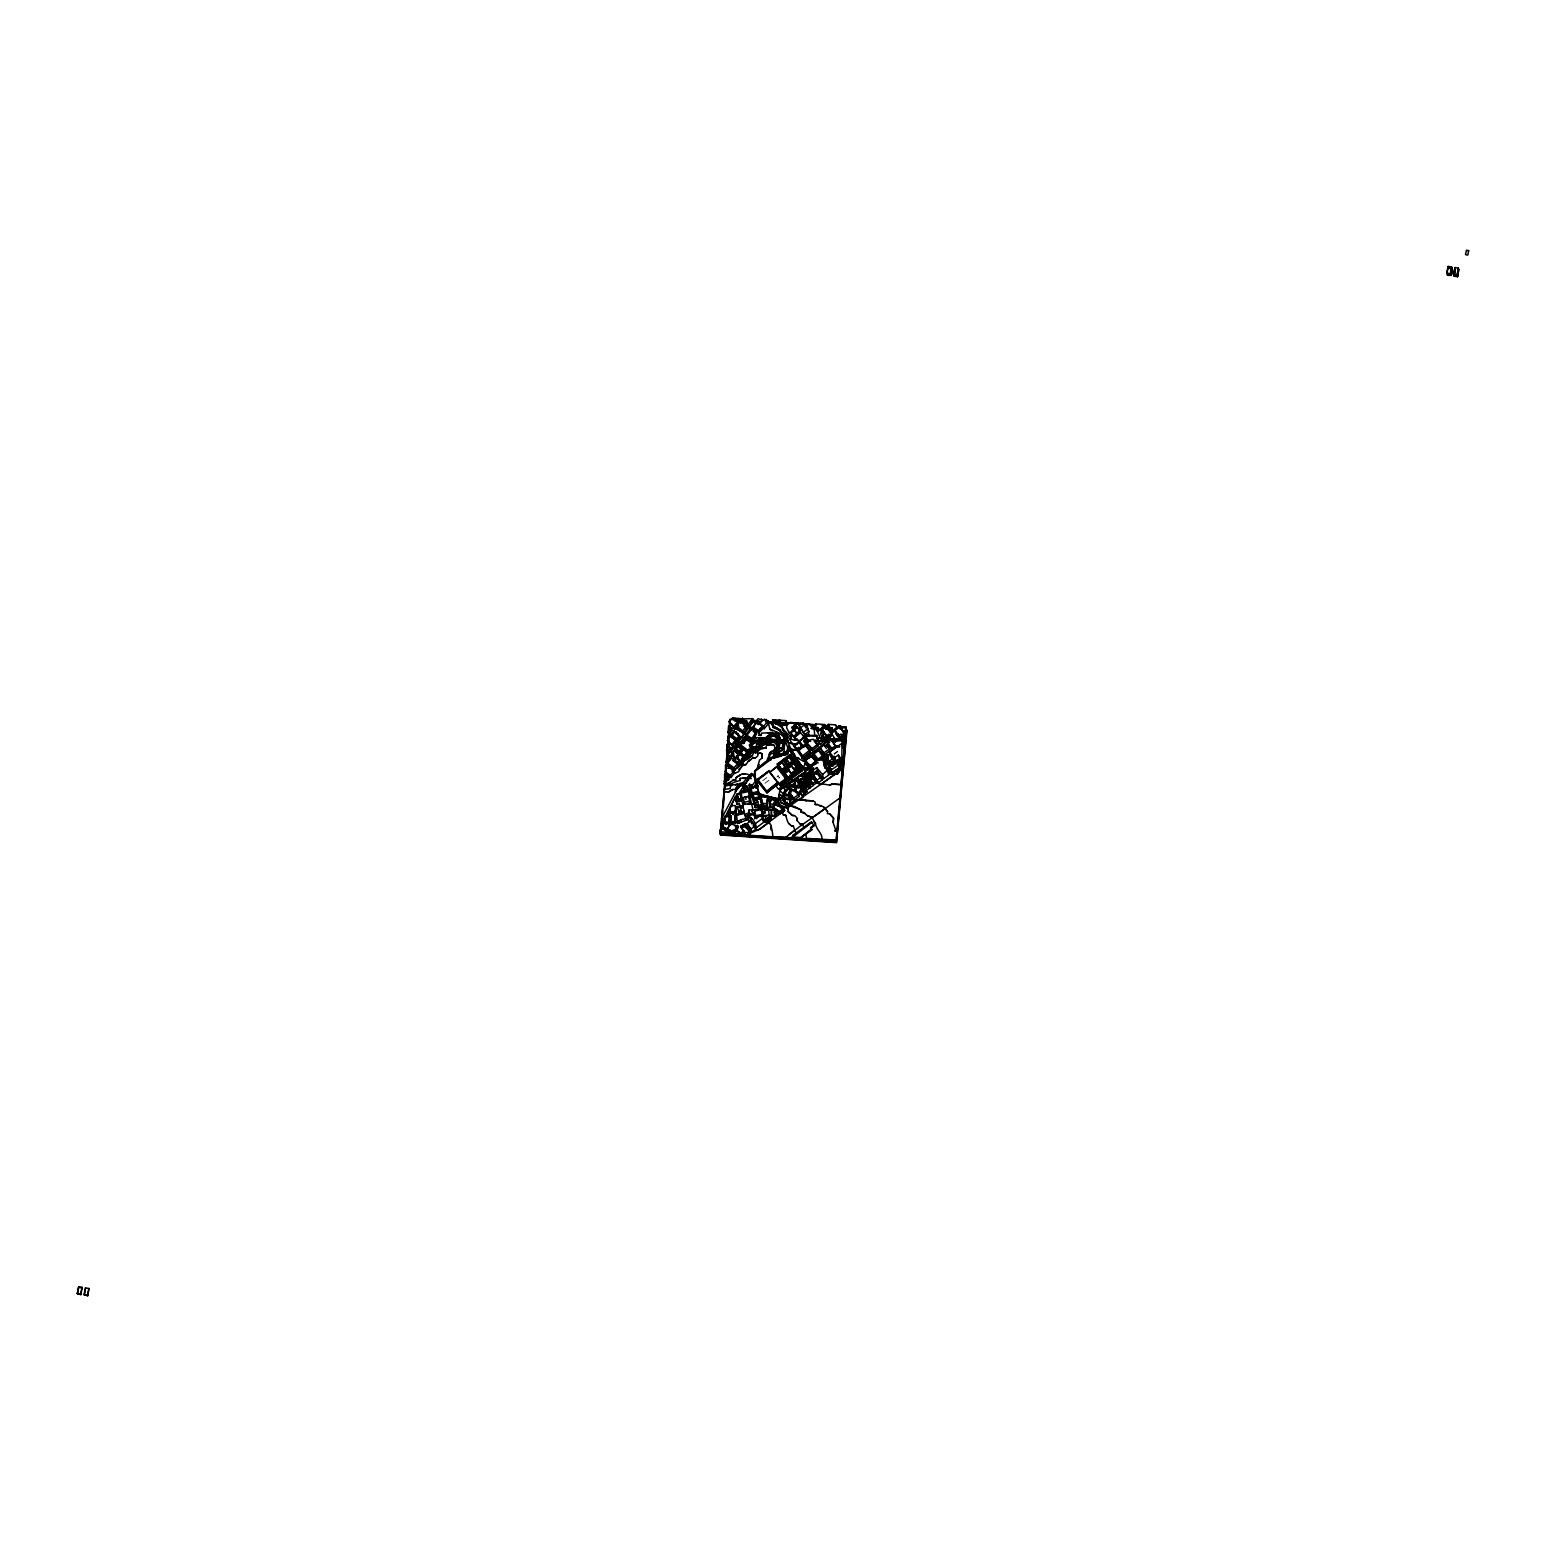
<?xml version="1.0" encoding="UTF-8"?>
<svg xmlns="http://www.w3.org/2000/svg" width="1546" height="1546" viewBox="0 0 1546 1546"><rect width="100%" height="100%" fill="white"/><g stroke="black" fill="none" stroke-linecap="round" stroke-linejoin="round"><path stroke-width="0.75" stroke-dasharray="5 3.75" d="M762.796 780.633L768.362 776.459M764.884 783.281L770.468 779.145M776.942 776.846L778.295 775.648M779.339 777.657L778.836 778.14M834.106 753.578L837.681 751.163L834.202 753.926M834.28 754.255L837.816 751.665M777.947 775.918L779.358 777.715"/><path stroke-width="1.5" d="M800.538 785.368L798.895 786.334L802.722 784.46M754.68 771.493L770.565 759.666L770.41 757.753L787.165 753.018M770.623 759.84L770.623 758.603L787.397 753.868L788.692 747.878M828.096 759.395L827.883 754.409L825.989 755.608L826.105 758.487L828.096 759.395L828.076 755.086L825.525 755.279C820.288 757.057 829.39 753.52 825.854 760.014M782.218 748.535L779.976 748.225L782.218 748.535L782.836 743.317M775.358 734.195L783.706 743.22L783.532 747.607L781.947 750.834L779.744 750.699L779.3 754.255M784.556 745.23L784.576 743.104L784.015 751.723L786.837 751.858L788.247 746.196L789.581 749.366M774.894 812.5L774.836 816.249L771.454 816.288L771.299 809.833L774.913 810.645L771.299 809.833M771.454 816.288L771.531 810.684M774.836 816.249L774.701 809.795M795.861 780.595L798.374 778.894L798.49 781.522L795.861 780.595L798.277 780.672L798.895 786.334M796.074 781.445L795.881 780.131M798.451 786.528L798.47 781.174L795.32 781.039L793.794 786.16L798.451 786.528L798.644 781.851C794.799 782.508 808.964 774.353 800.693 779.899M798.277 780.672L798.374 778.894M809.022 735.51L805.659 735.355L807.746 742.003L807.611 739.123L806.084 738.138M806.915 738.157L805.698 738.234M835.671 741.751L835.497 739.993L833.623 740.128L834.937 742.177L835.671 740.669M816.713 735.432L817.332 737.635L816.713 735.432L805.659 735.355M815.67 740.263L815.863 741.597L815.67 740.263L817.95 741.21L815.902 741.114M814.626 759.646L818.298 760.13L814.684 760.052L810.974 755.144L805.311 759.511L809.891 767.241L811.476 764.362L809.486 765.714M809.891 767.241L805.621 760.69M817.737 740.36L817.119 736.785M817.95 741.21L818.105 739.065M795.34 783.996L795.378 782.972L790.74 785.89L795.378 782.972M728.011 732.321L728.591 726.118L731.335 728.031L728.011 732.321L728.63 734.659L731.915 730.195M726.581 750.757L727.18 744.399L731.471 749.25L727.953 753.308L726.581 750.757L727.953 753.308M727.509 740.65L729.345 734.273L735.993 739.181L736.456 740.959L732.688 745.906L727.509 740.65L732.688 745.906M729.113 721.325L734.814 727.606L738.601 722.968L738.118 721.151L732.765 717.788L729.113 721.325L729.557 723.644L734.814 727.606M724.552 784.093L724.591 774.237L727.799 776.614L728.437 779.068C715.257 789.581 736.128 779.551 728.726 782.972M725.48 773.56L725.538 764.98L733.867 771.01L734.447 773.213M726.214 762.371L728.263 762.642L726.214 762.371L729.944 719.392L746.602 720.629M843.285 726.678L841.121 728.746L843.285 726.678L845.759 726.852L846.918 731.219L836.483 842.628L720.629 835.014L719.837 830.743L721.364 827.767L726.968 830.337L728.958 833.893L727.47 832.135L728.765 829.796L732.843 832.077L733.306 834.164L732.495 832.83M730.214 720.417L725.19 776.517L724.591 774.237M727.857 749.481L720.185 833.333L836.038 840.947L846.203 728.533M728.089 747.027L729.615 731.2M729.828 728.437L729.944 719.392M726.002 771.879L720.436 834.338L836.309 841.952M726.446 767.125L727.78 752.902M728.668 746.641L728.881 741.056M720.668 835.188L721.151 827.4M721.769 823.322L722.716 810.8M723.335 806.741L724.262 794.219M725.113 787.784L725.692 780.324M727.026 766.101L727.374 761.038M728.746 746.969L729.152 742.061M729.055 779.551L727.064 780.517L730.079 776.904M726.987 764.226L732.901 768.845L732.224 771.338M735.683 780.15L733.442 779.841L735.683 780.15L735.838 777.87L738.196 776.208L735.838 777.87M735.761 789.136L737.461 786.006L734.968 789.677L732.727 789.368L728.108 792.286L732.765 789.542M738.35 762.507L738.717 759.26M738.775 769.406L740.94 767.415L738.621 771.686L734.215 773.522M740.205 762.796L739.162 764.033L740.263 761.54M741.346 762.874L738.002 766.101L741.404 763.028M742.177 754.1L740.109 754.197L742.196 753.752M730.949 784.247C717.228 786.798 729.577 786.779 733.248 782.527L740.07 780.421L740.263 778.314C744.36 778.469 753.965 778.894 751.337 773.309L747.317 778.198M740.109 780.595L740.263 778.314M745.984 735.065L745.017 732.244L742.621 736.031L753.772 720.938M742.795 763.299L740.399 761.212L743.684 756.554L745.79 758.719L741.404 764.787L742.95 761.019L747.742 759.376L752.535 755.26L753.52 752.554L755.762 752.863L760.458 749.192L766.314 747.839C763.782 742.776 778.469 745.81 771.937 745.017M748.65 726.098L746.699 725.982L746.815 724.262L748.863 726.253L753.327 720.9L752.747 718.658L741.694 718.89L742.293 721.132L747.742 725.48L747.317 722.948L741.694 718.89M742.215 806.529L737.829 806.239L735.606 808.056L742.331 805.949M742.022 750.042L740.998 752.187L743.297 749.095L747.201 752.226L744.708 755.511L746.486 755.781L749.617 750.912L748.96 749.037L747.588 750.312L748.09 752.245L750.197 751.433L752.168 748.438M743.684 756.554L747.22 756.883L751.858 750.641L749.675 752.786M745.616 789.716L747.742 788.653L747.684 789.987L750.235 786.701L749.578 784.209L747.259 787.011L742.95 786.663L752.883 773.792L755.511 778.102L753.54 776.285M767.608 740.863L756.709 744.264L756.554 746.544L751.395 747.858L753.849 746.467M756.709 744.264L756.091 746.776M768.091 733.113L770.352 732.649L761.424 733.133L761.27 735.413L759.067 735.258L759.221 732.978L757.231 730.736L748.902 726.002L753.289 720.726C764.632 716.513 732.244 754.777 736.418 740.785L729.77 735.877M757.25 768.459L759.492 760.13L761.888 758.158L762.275 753.946L760.188 752.747L757.888 753.656L757.733 755.936L755.356 757.907L753.115 757.598L755.356 757.907M758.661 746.834L751.82 749.153L756.013 748.264C759.724 746.737 758.526 743.278 763.086 742.718L767.628 741.964L763.144 742.892M751.897 750.815L760.284 747.105L760.439 744.824L766.739 743.278L760.439 744.824M761.888 747.375L758.564 749.288L761.888 747.375L762.043 745.095L768.671 743.413L762.081 745.269M761.927 758.332L762.275 753.946M764.439 813.041L761.792 810.065C761.618 804.345 760.69 806.625 755.356 807.824L752.168 797.407M770.7 760.168L770.391 758.989L766.758 761.038L770.295 752.168L773.502 751.182L775.048 748.225L774.102 750.293M759.627 742.331L754.139 742.795L765.386 741.172C770.642 741.326 769.522 737.017 772.42 736.109C777.619 735.993 775.879 740.36 779.455 743.607L777.735 750.564M775.126 727.47L772.942 727.335L773.097 725.093M765.386 818.781L767.589 818.936L765.386 818.781L765.657 815.902M773.329 756.438C773.599 754.371 780.827 741.384 775.3 741.539M775.087 748.399L774.082 744.979M775.261 754.1L775.068 756.129L778.604 747.8L778.875 743.723L777.464 741.346L778.469 742.872M769.579 821.177L769.425 823.458L768.961 820.366L771.377 818.762M777.271 736.766L777.116 739.046L780.034 743.471L776.904 755.086M778.044 747.916C780.498 741.751 773.213 757.096 776.865 750.139M770.99 829.796C770.043 819.805 773.483 835.091 772.498 836.56L835.942 840.599M778.044 754.603L778.43 751.53L778.082 754.777L786.914 752.013M779.86 738.563L778.875 735.123L780.711 739.761L782.914 739.896L780.711 739.761M775.358 799.707L773.232 804.461L773.792 806.548L769.541 805.737L770.159 798.702L775.358 799.707L775.918 801.814L774.875 799.804L772.865 799.842L773.676 799.127M782.353 725.48L782.276 727.238M782.663 747.723L782.856 745.616M783.687 738.795L785.445 741.036L783.687 738.795C785.697 734.93 768.594 728.553 778.991 733.384M780.517 789.136C778.372 790.412 785.639 797.06 785.155 791.088L785.252 791.436M786.315 738.679L786.528 736.572L788.093 741.21M780.633 800.171L780.479 802.451L780.614 800.055L778.314 798.606L778.488 799.765L778.604 796.866L783.436 798.934M781.503 811.206L781.58 808.674L779.59 806.432L775.319 804.828L779.609 806.471M781.445 810.201L783.397 814.993L785.503 814.839C787.185 819.245 787.397 825.641 793.291 825.951L796.151 833.738M793.794 739.548C800.152 740.437 788.189 740.573 791.05 736.65L783.551 730.562M790.895 738.93L791.088 736.824L789.697 736.128M788.189 809.196L786.16 807.36L788.189 809.196L788.074 811.592L792.132 815.38L795.262 816.017L797.35 818.549L797.137 820.675L800.132 824.037L802.335 824.173L800.132 824.037M797.118 820.54L797.35 818.549M806.2 738.64L805.737 740.167M799.069 782.778L802.703 782.701M805.06 762.622L805.253 760.709L813.93 753.946M801.157 812.152C802.161 806.799 799.417 814.336 803.302 812.114L807.456 815.863L811.747 817.196L807.379 815.554M808.867 731.606L806.49 723.663L807.495 724.977M805.466 786.218L808.094 781.735L805.833 783.996M811.032 772.188L808.674 777.078L806.142 774.99L807.978 773.541L809.833 774.913L807.785 772.826L805.968 774.314L807.785 772.826M808.655 778.353C811.534 778.508 812.5 770.372 811.727 775.725L806.973 779.764L805.505 777.58C802.084 779.165 809.292 778.43 804.403 778.353M846.686 730.388L836.444 842.454L835.806 840.096L806.471 838.376L805.833 833.893M813.08 773.676L812.925 775.957L805.795 782.798L808.229 780.324M813.505 821.39L815.496 823.632L811.669 816.906M815.09 804.519L817.274 804.654L815.032 804.345L815.206 802.103L813.119 800.905L806.529 800.48A13.817 13.199 -14.8 0 0 799.997 800.229L793.485 799.823L797.775 800.268M822.124 732.785L823.013 734.968L822.279 730.504M822.897 736.302L822.974 734.794M813.505 754.409C819.419 770.739 833.449 744.901 810.819 766.565L814.549 774.14L811.824 770.372M827.902 767.763C825.12 768.401 829.873 767.995 828.115 765.657L836 763.879M830.956 733.229L831.091 731.258L828.366 730.176M827.96 767.937L829.274 765.657M831.516 750.37C832.289 747.588 829.39 756.342 826.202 756.458L825.989 755.608M835.864 740.36L832.308 734.717M817.196 804.364L823.574 806.896L827.554 811.341L827.4 813.621L829.603 813.776L833.584 818.259L833.197 822.491L833.545 818.105L829.603 813.776M825.699 764.342L833.912 761.946C836.502 764.207 840.599 756.844 835.942 761.212L830.357 755.318M839.71 759.569L838.357 755.066L834.937 757.385L836.154 762.255M834.55 830.898C837.352 833.41 833.912 825.467 833.159 822.317M842.725 764.304L841.816 765.405L841.952 743.375L829.429 751.839L830.704 756.67M844.696 738.949L841.778 740.959L840.328 737.21L844.213 735.432L844.116 743.723M845.063 732.379L845.237 730.504L843.15 731.471L840.985 728.243M843.942 748.766L845.759 726.852M832.328 784.073L840.985 784.788L845.991 727.683L836.483 726.91M846.474 729.538L836.212 841.604L720.359 833.99M782.701 787.494L805.176 772.15L805.234 770.198L796.519 758.893L781.619 769.927L777.271 763.975L782.856 759.84L787.726 765.985L784.073 760.922M782.605 796.035L788.924 795.784L791.108 799.359L790.47 796.731L791.939 795.668L792.46 797.659L790.992 798.741L788.866 796.267L788.866 797.465L788.75 795.108L784.209 794.412L783.049 798.335L784.189 800.731L785.31 798.992L791.069 799.205M735.761 806.799L735.374 816.906L735.471 805.698L731.529 805.369L730.002 807.824L729.867 812.81L730.33 809.118L729.828 812.636L733.306 813.138L733.133 814.607L732.978 811.843L729.538 811.534M734.852 811.012L735.51 813.718M735.432 819.225L735.026 815.612M732.785 822.82L735.374 823.052L735.026 821.776L732.456 821.544L732.727 823.245L730.446 823.032L731.219 816.945L728.862 815.476L729.171 813.003L732.785 813.331M729.21 816.771L730.64 812.887M732.727 823.245L732.456 821.544M735.026 821.776L735.084 817.95M735.374 823.052L735.51 817.989M730.446 823.032L730.871 815.67L728.862 815.476M766.893 792.789L778.179 783.725L766.893 792.789L757.83 781.368L757.888 779.126L769.077 770.855L757.888 779.126M778.121 782.276L778.063 784.518L778.295 782.952M790.238 805.543L788.228 807.341L782.624 800.21L782.469 795.881L784.614 790.721M780.363 797.91L782.315 798.799L782.469 795.881M797.137 786.431L793.755 785.986L793.929 783.107L795.127 783.165M789.929 801.698L792.286 797.794L794.47 801.234L791.011 803.534L789.929 801.698L791.011 803.534M769.29 798.007L762.777 795.881L759.762 797.504L762.661 795.997M779.377 811.321L773.271 807.901L776.536 800.712L769.386 798.335L769.444 796.615L762.951 795.166L778.121 798.78M839.961 737.461L836.966 735.567L834.647 730.021L838.879 726.581L844.425 733.017L844.986 735.142L842.551 737.056L841.121 734.041L839.401 735.355L839.961 737.461L841.681 736.167M784.595 801.736L787.455 802.992L784.808 802.567L785.213 798.567L790.199 799.359L789.523 804.732L787.146 804.191M785.407 799.243L784.808 802.567L787.416 802.838L787.185 804.364L787.243 802.161M805.273 772.498L780.17 789.214L777.889 801.717L780.479 805.505M779.571 794.026L777.773 801.292L779.377 804.133M795.475 792.402L796.093 787.358L802.393 787.88L798.625 793.291L802.393 787.88M77.3 1293.364L78.672 1286.755L82.093 1287.335L80.894 1294.62L77.3 1293.364L80.894 1294.62M77.474 1294.041L78.672 1286.755M80.721 1293.944L82.093 1287.335M84.141 1294.524L85.513 1287.915L88.934 1288.494L87.736 1295.761L84.141 1294.524L87.736 1295.761M84.315 1295.181L85.513 1287.915M87.562 1295.084L88.934 1288.494M1446.785 273.004L1448.158 266.414L1451.578 266.994L1450.399 274.26L1446.785 273.004L1450.399 274.26M1446.979 273.681L1448.158 266.414M1450.206 273.584L1451.578 266.994M1450.573 274.937C1440.447 273.468 1455.984 279.768 1451.926 268.328L1448.679 268.424M1450.747 275.613L1451.926 268.328M1453.627 274.164L1454.999 267.555L1458.419 268.134L1457.24 275.42L1453.627 274.164L1457.24 275.42M1453.82 274.84L1454.999 267.555M1454.168 276.193L1455.346 268.907L1454.168 276.193L1457.588 276.753L1458.767 269.487L1457.588 276.753M1457.047 274.744L1458.419 268.134M1468.7 250.626L1467.792 255.051L1465.492 254.626L1466.42 250.239L1468.7 250.645M757.463 787.842L757.888 785.812L757.521 788.016M761.019 797.465L763.26 805.427L766.758 805.621L767.705 797.176L763.879 796.306L761.019 797.465L761.54 799.437M767.628 801.369C774.275 801.524 764.864 803.108 768.13 798.799M766.758 805.621L767.705 797.176M769.541 805.737L770.662 800.615M783.629 807.07L786.238 807.669L775.609 802.78L776.343 799.958L769.386 798.335M775.164 804.983L775.821 801.466L774.778 801.427M794.741 790.373L795.649 786.624L789.62 784.962L788.016 786.412L795.861 787.455L794.953 791.223L788.016 786.412M795.32 789.677L795.823 787.3L789.774 785.503L788.209 787.127L791.745 789.948M788.325 746.525L787.049 752.515L776.015 755.685L777.696 750.39M787.223 753.192L788.518 747.201M783.745 755.395L787.532 754.371L788.866 748.554M757.289 768.633L759.144 764.516M788.441 795.185L790.277 789.272L788.441 795.185L784.614 794.006L785.155 791.088M783.32 799.359L784.421 795.262M752.477 740.515L746.428 736.534L745.906 734.563L750.757 728.379L756.129 731.799L751.955 738.524L752.477 740.515L756.574 733.442M760.4 739.916C769.058 737.481 746.641 743.877 755.376 735.683M770.179 735.857L767.705 739.201L770.179 735.857L776.788 736.418M837.082 771.319L837.855 768.787L837.082 771.319L833.391 771.821L837.855 768.787M729.693 817.312L728.282 823.4L729.693 817.312L725.75 816.211L724.34 822.298L725.75 816.211L729.499 814.356L728.301 814.278C721.325 815.979 725.538 821.796 720.745 824.405M785.948 791.281L787.281 790.141M786.083 791.784L786.585 790.315M790.315 789.446L787.822 788.441L786.528 790.161M787.358 790.47L787.861 788.615L790.412 789.774M755.569 788.112L756.207 782.856M805.427 735.297C807.186 730.408 805.64 737.577 803.282 736.031M811.418 771.125L812.23 770.565L810.51 773.522C809.331 778.082 813.834 765.27 806.78 770.352L805.157 770.082M779.377 751.588L782.682 749.675M781.58 810.742L779.899 811.921L783.803 808.558L778.894 804.345L777.599 801.833L778.45 799.611M779.976 748.225L778.469 751.704M722.581 822.685L720.803 827.265L723.18 821.39M735.432 797.079C737.191 790.837 747.53 793.485 750.293 786.875L752.941 787.996L756.342 783.358M727.122 813.235L735.394 796.905L723.605 820.907M732.707 833.661L732.514 831.304L727.47 828.869L730.234 823.747L737.925 826.066L737.461 829.197L735.915 827.149L737.461 829.197M773.271 807.901L776.44 800.384L769.212 797.659M790.393 794.219L791.185 789.407L796.596 791.668L798.741 794.431L799.263 796.441L794.335 800.055L792.46 797.659M743.587 740.244L744.167 742.969L743.587 740.244L746.216 737.809L751.878 741.867L749.424 744.979L751.704 746.679L749.694 749.52L750.197 751.433M768.729 759.84L770.237 754.119L773.309 753.327C779.126 748.515 777.271 738.988 768.71 743.568M735.123 791.919L737.307 788.789L721.48 818.665M727.393 831.922L726.465 833.719L726.968 830.337M732.514 831.304C733.944 827.98 734.331 834.569 733.152 830.125M777.329 748.206L776.189 750.081M733.558 831.651L732.92 832.811L727.876 830.395L727.47 828.869M734.563 829.68L734.968 831.188L735.915 827.149M734.968 831.188L736.321 828.656M737.056 827.69L737.925 826.066M775.454 751.994L774.121 756.554L787.088 752.689M778.662 747.955L777.87 749.153M727.702 832.985L728.765 829.796M727.567 823.825L727.296 822.82L729.963 825.042L727.296 822.82M723.741 822.627L723.103 825.235L723.741 822.627L725.828 824.559M726.833 831.477L727.316 829.39L722.253 826.801L721.538 828.038L726.833 831.477L729.712 824.037M811.921 773.599L812.964 771.763M727.296 829.796L721.615 826.917L722.832 824.231M721.615 826.917L722.407 823.999M721.769 828.888L722.253 826.801M725.557 823.554L726.949 823.458M756.129 731.799L755.279 735.625M737.403 757.849L738.814 759.588L736.379 756.4L737.944 754.448L738.582 755.723M737.616 758.7L736.553 757.076M737.674 758.873L737.713 757.327M813.215 773.444L815.418 773.599M777.561 751.8L778.817 749.752M747.317 722.948L748.863 726.253M800.635 723.122L801.833 723.818L790.74 722.484L788.537 723.605C782.547 726.949 792.943 735.761 788.673 732.263M768.439 722.968L769.038 721.769M734.949 749.675L734.408 750.525L744.013 737.674M756.632 737.809L754.487 737.674L765.521 737.751L770.217 734.002L774.681 734.099M770.275 734.176L767.763 736.766M782.72 743.182L780.537 743.046L777.889 738.93L778.044 736.65L774.623 734.756L770.198 734.93L767.686 738.099L763.222 738.717M770.198 734.93L765.463 739.027M743.665 741.056L740.07 744.225L747.588 750.312M748.09 752.245L741.075 746.428M762.68 726.291L763.222 728.321L760.98 730.794L760.439 728.765L762.68 726.291L757.154 722.156L753.231 727.064L753.772 729.074L758.989 732.688L760.593 730.427L760.052 728.398L758.468 730.678L758.989 732.688M742.466 762.275L745.578 757.869M838.319 763.222L840.522 760.69L837.661 763.879M742.061 750.197L741.539 752.593M742.737 754.97L740.94 752.651L744.399 756.149L747.105 751.878L744.399 756.149M841.584 762.352C835.458 768.613 844.715 761.734 839.42 759.067L836.038 761.56M838.55 764.478L840.734 761.734M838.608 764.652L840.038 762.68M738.601 760.342L738.544 758.584M784.189 800.731L785.078 798.142L790.837 798.354L788.595 796.461M736.186 829.816L733.964 834.202L736.186 829.816L741.056 833.062L740.901 834.666L741.056 833.062M744.128 742.795L746.602 739.22M742.892 765.425L745.848 764.555L743.703 764.574L740.978 767.589M744.457 737.365L746.196 735.065L744.901 734.679M742.834 757.308L740.631 762.043L743.317 756.207L739.529 753.346L738.331 754.719M743.858 757.231L740.457 761.83L737.577 758.526M732.224 744.128L735.993 739.181M748.187 728.417L749.327 726.485M750.081 729.712L750.931 728.417L757.231 730.736M840.58 764.613L842.106 763.202L839.401 766.487M841.778 765.251L837.7 773.812L835.149 774.237L788.189 807.167M750.216 798.045L748.438 789.871L743.665 789.31L746.486 785.639M752.941 787.996L752.226 785.329L755.395 781.232L755.839 784.015M736.321 734.118L736.07 732.031L738.292 735.084L736.514 733.654M728.011 759.105L734.369 750.351L731.934 753.443M732.321 752.651L733.596 753.559L732.823 755.685L733.828 754.409L732.321 752.651L734.137 750.312L739.162 754.564M732.533 753.482L734.137 750.312M738.002 756.052L735.664 759.028L738.949 753.733M738.988 754.796L734.311 750.989L732.495 753.327L733.384 756.091M735.664 759.028L732.611 754.854M733.732 757.656L734.176 755.955M750.312 745.945L752.245 743.297M746.158 739.49L752.284 743.452L749.849 746.563L751.549 747.588M726.079 767.009L725.538 764.98M738.118 755.105L736.592 757.25L737.983 758.352M737.809 733.287L740.012 737.287L737.442 740.515L731.432 736.147L730.949 734.331L733.77 730.794L735.857 732.321M731.432 736.147L734.253 732.611L733.77 730.794M750.274 745.79L754.139 742.795M734.408 773.058L730.987 777.561L730.408 775.358L733.867 771.01M737.442 740.515L736.959 738.698L739.529 735.49M738.853 752.419L734.93 748.341L737.5 745.133L741.636 748.129L740.109 752.052L739.104 750.1L738.466 750.892L738.853 752.419L739.51 751.607M735.336 749.849L737.867 746.467L742.041 749.636M740.109 752.052L741.636 748.129M751.027 775.609L745.307 783.378L742.66 783.204L737.365 788.962L739.085 786.914M747.897 779.764L740.148 791.494M738.911 722.195L740.205 718.561L735.007 718.233L738.911 722.195L740.205 718.561M734.756 770.333L727.122 764.729L726.465 762.275L730.601 757.134L738.254 762.738L734.099 767.879L734.756 770.333L738.891 765.212L738.312 762.333L736.978 763.067M728.205 762.487L731.084 758.931M738.814 764.864L736.263 768.478L741.365 764.632M723.972 781.31L727.799 776.614M734.331 725.77L738.118 721.151M740.805 743.259L737.113 743.104L741.616 737.017L726.833 756.458M758.835 724.63L756.303 720.803L758.042 718.697L763.473 720.397L764.613 719.103L766.294 722.272M756.941 723.199L758.68 721.074M765.657 719.895L768.072 720.938L768.536 723.528M779.764 729.635L772.285 725.345L770.024 721.827L764.284 728.688L763.647 726.291L768.072 720.938M768.478 723.354L770.024 721.827M742.293 721.132L742.447 718.001M748.283 724.011L752.747 718.658M819.902 744.148L817.274 744.515L819.94 744.09M739.703 729.036C741.075 734.872 737.771 725.016 742.428 731.103L742.988 733.248L746.931 728.379M774.662 752.284L775.667 751.085M742.563 735.877L741.655 737.171L737.751 735.529M742.157 750.544L743.375 749.424M737.886 726.06L737.326 723.934L739.645 721.19L746.409 726.407L746.969 728.553L743.587 725.944M741.017 752.979L740.863 751.665M816.481 774.063L818.665 772.671L817.216 771.57M816.52 774.237L817.776 772.517M739.162 727.045L737.481 729.016L736.92 726.871L738.582 724.9L737.326 723.934M742.428 731.103L746.409 726.407M740.09 731.393L736.92 726.871M738.911 730.485L738.544 728.127M814.259 777.406L810.548 779.686M839.381 771.628L837.7 773.812L835.362 773.966M727.47 751.472L730.987 747.414M837.874 762.217L839.594 760.033M742.795 757.849C750.119 762.081 749.327 750.254 755.82 750.95L758.506 749.114M808.365 736.147L808.829 731.432M829.603 738.292L828.927 734.331L825.197 737.442L826.511 739.51C830.067 742.099 830.144 736.63 829.777 739.722M829.719 735.22L830.105 739.49M805.891 781.059L804.287 780.807L807.128 779.667L805.369 777.078L804.287 778.836L805.369 777.078M738.988 754.622L743.916 755.82M836.096 762.081L838.261 759.956M728.263 759.241L726.291 761.637M773.56 751.356L771.357 751.221L769.058 754.197M775.126 810.22L778.392 813.37L775.725 814.916L774.275 812.655L774.894 809.582L779.397 814.278L784.634 810.394L759.588 829.197L752.11 832.463L745.288 823.632L740.592 826.53L745.327 823.786M728.958 833.236L728.688 832.231L729.77 833.951L728.688 832.231M743.549 757.057L743.104 758.332M837.082 728.9L832.27 732.823L831.864 731.316L837.236 727.026L835.458 724.861L828.289 724.398L827.381 726.91L828.637 725.75M837.584 728.379L836.734 727.548M807.379 784.421L810.413 781.174M808.017 783.764L810.452 781.329M778.836 723.257L773.425 722.059L772.498 723.219L774.681 722.253L774.082 719.837L779.165 720.165L779.86 723.702L778.276 721.151L775.725 721.46L774.082 719.837M797.06 734.002L800.036 730.775L797.234 727.084L793.89 729.847L797.852 734.543L793.716 729.519L790.161 732.649L791.533 735.065M793.716 729.519L790.431 733.654M793.987 730.543L792.769 731.799L792.364 730.64M803.07 791.707L804.133 790.644L802.722 789.136L804.152 788.074L806.935 791.784L804.422 793.581L803.07 791.707L804.133 790.644M746.389 757.424L749.481 754.912M808.133 781.909L810.51 779.513L811.032 781.677M794.412 786.895L797.079 786.257M831.477 772.111C826.704 773.522 826.801 765.405 823.535 762.642L825.062 761.56L822.414 758.178M828.733 772.014L828.675 775.068L823.612 778.72L817.274 771.744M724.301 784.189L728.359 778.72L725.151 776.343M808.674 777.078L809.833 774.913M818.163 727.895L813.177 726.388L815.824 723.915L824.752 724.552L819.747 730.543L819.032 729.596L817.447 731.297L820.443 738.582M815.766 724.803L813.37 727.084L817.544 731.413L818.839 728.9L817.544 731.413M819.747 730.543L824.752 724.552L819.689 730.369M784.653 790.895L785.677 789.581M746.969 816.114L747.549 816.79C752.631 817.042 755.434 822.936 756.516 827.651L764.033 822.008L762.951 817.95L760.052 815.708L756.361 818.549L753.404 814.8L753.598 812.964L746.969 816.114L748.032 820.153L751.027 821.583L750.37 817.138M827.187 763.144C820.037 762.777 833.565 763.608 833.758 760.245M798.335 787.513L801.446 785.658L796.19 787.687L795.63 791.185L794.045 791.088M813.563 754.564L813.157 753.057L818.356 749.172L823.303 755.24L818.143 759.047L818.53 760.574M823.071 757.308L818.723 750.525M815.457 779.126L814.394 779.474M755.124 780.034L754.564 771.067L764.71 762.275L770.488 759.318M742.061 832.25L747.82 832.618L749.829 830.898L744.67 825.178L741.52 827.767L744.843 833.255L742.737 834.782L742.061 832.25L744.167 830.724M822.24 729.557L826.008 726.349L832.405 734.949L827.98 738.002L822.24 729.557L823.96 732.843L823.574 731.393M797.06 738.872L799.321 741.732L804.384 737.075L799.185 741.21M814.703 778.624L814.665 780.73L813.544 777.464L810.587 779.957L813.621 784.827L816.539 783.049L830.067 785.155L832.289 783.938L829.989 784.846M813.486 779.416L814.993 779.339M801.852 745.539L799.495 748.766L801.852 745.539L798.876 741.674L793.871 745.481L796.209 749.385L796.828 747.82L796.209 749.385M825.409 738.292L828.927 734.331M799.417 731.297L799.9 730.272M808.365 785.252L807.785 783.03L810.548 780.73L813.138 785.503L810.181 787.687L808.326 785.097L811.109 782.798L810.548 780.73M794.026 730.35L797.234 727.084M752.573 755.434L750.95 756.574M750.776 759.724L748.399 761.386L753.115 757.598M722.678 823.032L720.996 824.037M805.737 782.624L800.77 785.793M796.654 739.819L794.528 737.461L800.384 732.475L794.431 737.113L800.326 732.302L804.519 737.577M807.727 740.148L808.172 741.867L806.394 743.317L805.93 741.597L807.727 740.148L813.64 739.355L818.259 745.732L812.5 750.332L806.297 742.988L808.133 741.694M840.657 725.924L839.961 728.05L840.657 725.924L838.705 725.789L839.922 727.876L845.894 727.354M839.826 727.548L842.705 726.813M802.645 824.289L785.639 837.372M804.558 788.363L803.959 786.141L807.263 783.455L809.756 787.938L806.239 790.566L804.5 788.209L807.804 785.523L809.756 787.938M804.944 787.842L803.186 787.571L807.186 785.812M838.724 798.838L839.691 798.142L812.326 817.834M824.965 808.577L801.485 825.313M827.98 738.002L827.593 736.534L830.105 734.524L830.82 736.186M798.702 750.583L805.737 744.959L809.949 750.081L810.413 751.82L803.224 757.327L798.702 750.583L803.205 757.347M812.5 750.332L812.056 748.612L817.815 744.013M792.016 727.354L795.146 724.861L796.403 726.485L793.446 729.712L792.016 727.354L793.446 729.712M792.248 728.205L795.146 724.861M782.121 812.21L784.634 810.394M796.924 733.5L799.282 730.794M842.551 737.056L841.99 734.93L844.425 733.017M809.949 750.081L802.78 755.608M797.002 734.041L793.6 736.92L796.789 733.21M830.434 734.717L832.019 733.48M754.467 818.858L755.511 818.027L754.448 813.988M798.915 747.336L797.62 749.539L799.224 747.762M809.833 757.463L803.07 760.883L811.244 756.168L812.094 757.076M811.824 765.695L813.892 764.884L813.312 763.125L816.056 761.019L814.278 758.294M813.718 764.632L816.462 762.526L816.056 761.019M824.636 740.882L817.718 741.5L817.776 737.771L823.825 737.829L824.636 740.882L820.076 744.36L817.66 741.346M828.675 775.068L827.323 768.575M799.591 742.466L799.205 740.94L804.017 737.287L806.026 740.747L804.326 742.022L803.92 740.495L805.621 739.22M820.076 744.36L819.264 741.288L823.825 737.829M812.771 773.87L816.52 771.029L821.235 777.02L822.028 780.054L818.317 782.798L812.771 773.87L818.317 782.798M815.109 780.189L816.539 783.049L814.22 779.01M794.122 746.505L799.108 742.524L802.123 746.563M825.835 746.525L827.207 745.674L830.047 750.622L824.462 754.815L820.153 747.935L824.347 744.747L826.337 748.438M793.214 728.881L796.403 726.485M812.52 752.206L803.591 758.7M805.311 760.883L806.548 759.956M755.453 823.612L762.951 817.95M824.462 754.815L823.96 752.902L829.545 748.728M806.239 790.566L805.659 788.344L809.157 785.716M812.578 752.38L826.975 741.481L821.39 745.79M813.95 753.984L820.984 748.689M799.842 792.344L802.432 790.393L804.732 793.272L802.355 796.055L799.842 792.344L802.355 796.055M800.055 793.175L802.432 790.393M802.142 795.204L804.732 793.272M844.928 732.05L845.333 733.403L844.406 730.91L845.585 730.698M845.063 732.553L843.362 730.949L845.121 732.147M845.179 733.055L844.503 730.987M811.225 769.251L807.341 774.217L807.418 773.019C814.336 772.266 802.838 760.555 806.799 765.502M783.783 759.144L788.151 765.096L783.783 759.144L790.315 754.332L794.837 760.941L790.663 755.685M767.087 773.019L757.772 779.899L768.768 770.952L778.875 783.706L786.798 777.889M789.89 755.221L783.551 760.709L789.89 755.221L794.258 761.173M777.445 764.652L789.484 756.11L793.137 761.173L789.484 756.11M781.271 787.165L769.831 772.304L782.218 762.294L786.933 769.637M782.276 761.869L789.658 756.786M777.387 766.893L780.324 763.917M769.811 772.285L782.218 762.294M786.45 759.743C788.943 752.032 801.756 767.995 794.122 769.406L786.276 759.067L794.122 769.406M787.378 764.632L794.489 759.588M785.368 767.202L796.538 758.931M785.542 767.879L796.712 759.569L805.427 771.01L805.369 772.826L801.543 775.532M797.929 760.69L796.074 762.062L802.316 769.927L793.021 776.826L792.132 775.28L793.195 777.503L802.509 770.604L802.142 769.251L795.881 761.347L782.836 771.01L787.397 766.507M788.344 765.811L796.712 759.569M782.102 772.401L795.475 762.255L800.519 769.077L787.668 779.397L792.325 775.937M783.822 771.898L790.992 766.372L789.426 763.937L790.818 765.695M792.383 762.545L793.774 764.304L795.475 762.255M796.248 762.738L798.103 761.366M784.924 773.638L788.421 778.025L784.924 773.638C799.707 761.618 771.937 782.005 788.131 770.681M793.929 768.729L796.731 766.661M775.918 784.112C777.464 786.431 774.488 782.508 777.773 782.74M766.835 791.32L777.831 782.373L766.835 791.32L757.598 779.223M797.601 768.227L791.262 773.715L797.601 768.227L789.252 757.675M778.488 783.667L775.686 785.735L778.488 789.233L784.75 784.093L783.339 782.276M788.228 777.348L800.345 768.401M783.358 782.334L780.459 784.866L782.373 787.629L780.266 785.039M792.827 776.15L802.142 769.251M785.175 778.566C787.513 787.358 800.48 768.536 784.556 784.209M817.525 779.764L821.235 777.02M804.229 788.421L802.799 789.465L804.268 791.146M804.152 788.074L802.722 789.136M824.578 746.235L829.854 742.157M810.181 787.687L809.602 785.465L812.558 783.281M782.005 783.532L783.397 785.291M812.075 766.198L813.312 763.125M822.086 760.149L821.428 758.236L823.902 758.178L823.574 756.612L825.564 755.337M812.037 766.043L816.365 762.197L814.317 759.473M813.447 769.985L816.713 767.608L822.511 774.565L823.612 778.72M814.452 773.792L817.66 771.241M814.491 773.966L817.757 771.589M789.31 796.267L791.069 794.973M794.335 800.055L793.794 798.045L798.741 794.431M811.573 822.491L791.977 837.777L793.697 836.502L793.098 835.169L811.379 821.834L814.22 825.777L810.78 828.463M811.515 822.337L804.133 827.941L802.258 823.883M829.873 738.64L825.197 737.442M784.537 810.123L782.199 812.52M822.511 774.565L827.207 770.488M810.587 827.806L814.085 825.274L810.587 827.806L811.727 829.816L800.036 838.299L811.515 828.965M799.997 838.125L811.65 829.468M827.767 744.264L827.303 742.524L831.226 739.703L836.231 747.278L832.308 750.1L827.728 744.09M832.308 750.1L831.864 748.361L835.768 745.539M806.258 743.452L806.664 744.979L803.456 747.278L803.05 745.752L806.258 743.452L803.92 740.495M806.761 778.933L808.481 777.677L805.737 774.488L803.07 777.194M820.945 784.266L842.357 768.884L839.401 770.797M799.147 725.557L803.147 722.697L807.901 728.939L808.655 731.76L804.654 734.601L799.147 725.557L804.654 734.601M799.842 728.205L803.843 725.345L803.147 722.697M806.819 791.281L804.422 793.581M803.901 731.78L807.901 728.939M824.366 765.772L825.893 764.69L824.462 766.12M824.54 766.449L826.028 765.193M790.547 800.036L792.48 798.47M755.917 830.279L759.627 829.332L769.444 821.97M730.717 781.947L733.442 779.841M796.229 787.861L805.505 786.392M800.345 788.054L803.263 786.083M839.401 765.966L839.439 767.898L832.019 772.981L831.207 769.947L838.647 764.864L837.43 761.25L829.274 766.777L830.26 769.927L827.574 770.198M779.86 811.805L783.841 808.771M751.839 831.999L751.027 828.946L755.047 826.182L751.008 820.868L747.008 823.593L751.839 831.999L755.839 829.236L755.047 826.182M845.527 730.543L843.092 731.297M839.401 735.355L835.961 732.379M760.284 747.105L755.936 749.694M834.009 756.11L835.284 760.961L834.299 761.618L833.023 756.786L834.937 757.385M834.125 760.941L835.053 760.11L836.115 761.888L839.517 759.395M834.164 761.115L835.149 760.439M798.026 800.132L802.876 797.581M841.063 728.572L843.382 727.026M825.989 756.574L823.786 757.463L823.303 755.24M845.411 731.181L845.391 732.804M844.773 732.012L845.237 730.504M790.779 802.703L794.238 800.384M775.725 814.916L778.025 812.384M738.775 775.937L740.534 774.778L738.234 776.363M764.555 819.94L769.985 816.365L771.203 818.085L766.004 822.511L764.555 819.94L766.004 822.511M764.787 820.791L770.159 817.042L771.415 818.936M765.772 821.66L771.203 818.085M798.741 776.189L805.234 772.324M787.61 783.88L805.099 771.821M780.247 789.504L797.717 777.851M780.286 789.677L797.697 778.256M793.929 781.136L797.794 778.585M803.031 777.039L804.964 775.435L798.664 775.899M806.722 770.179L813.583 767.744M809.099 768.671L805.118 769.947L805.698 772.014M795.127 756.67L792.654 753.173M803.186 787.571L801.872 788.421M813.177 783.107L816.075 781.329M829.429 762.758L832.347 761.521M743.819 826.627L744.863 826.028M798.548 779.725L801.756 779.416M803.031 789.909L799.649 792.402L798.528 795.494L797.079 793.523L799.263 796.441M746.544 783.3L733.094 784.808L730.369 786.334L730.214 788.615L724.166 789.388M835.613 741.578L835.439 740.901M737.655 783.88L735.336 785.117M811.264 769.406L813.177 768.787L811.882 768.864M823.148 760.961L829.506 761.173L832.579 758.487M831.497 764.826L836.038 764.053M745.887 764.71L748.361 761.231M820.095 759.241L822.086 758.545M820.134 759.415L822.124 758.719M837.024 771.145L833.391 771.821M807.244 776.536L807.476 775.454L808.461 776.227M801.814 779.01L804.094 778.334M804.133 778.508L802.818 778.836M739.104 763.859L732.862 760.226M796.093 780.962L798.567 779.609M767.628 741.964L772.169 739.954L776.517 741.307M767.666 741.036L772.208 738.969L777.503 741.52M769.27 741.152L772.169 739.954M842.164 740.244L842.705 742.331L840.328 737.21M765.386 741.172L770.7 738.795M766.739 743.278L774.372 741.249M840.889 739.297L844.754 737.519L844.213 735.432M831.922 766.082L833.719 765.251L831.98 766.236M756.748 744.438L765.347 742.099M756.419 741.365L754.216 741.23L767.666 739.027M809.505 766.681C802.587 768.98 816.191 767.26 805.543 761.946M728.147 768.227L730.987 767.299L728.185 768.401M749.288 787.842L752.206 797.581M804.442 763.859L806.935 763.705L805.022 763.569M762.333 754.1L760.226 752.902L757.888 753.656M842.667 742.157L844.039 743.955M744.496 803.591L742.776 804.268M740.399 791.417L745.559 789.542M758.68 741.423L762.796 740.244M737.5 786.18L739.742 785.213L745.829 786.276M804.654 767.57L803.669 768.207L806.877 767.84L804.732 767.879M812.21 749.887L809.312 750.351L806.142 746.525M827.11 764.594L830.975 763.724M840.753 738.118L842.415 737.558M840.019 738.234L837.12 738.659L842.454 737.713M740.573 774.933C742.969 771.106 755.008 777.561 749.424 774.662M792.267 780.633L801.485 779.571M792.228 780.459L798.219 779.918M802.451 766.565L804.287 766.082L804.983 763.453M753.308 796.19L752.863 794.489L758.023 793.059L762.99 795.32M758.429 794.605L756.748 794.393L758.371 794.431M759.453 798.335L754.351 799.939L755.298 803.282L757.675 801.717L755.298 803.282M759.956 805.563L761.965 805.002L760.091 798.142L754.332 799.707L752.863 794.489M760.226 798.644L756.033 799.978L760.265 798.818M756.477 800.036L760.091 798.142M758.854 806.046L761.792 804.326L758.854 806.046L757.675 801.717M770.488 758.1L787.262 753.366M770.526 758.255L787.339 753.617M772.884 758.352L781.58 755.994M740.205 806.413L743.027 805.253L740.167 806.239L739.22 803.302L737.056 804.287L736.321 801.292L741.636 800.074L736.456 801.814L735.954 799.726L741.172 798.335L741.539 799.669L736.302 801.06L735.471 797.388L737.829 796.808L738.176 798.142L735.819 798.722M772.111 742.64L769.792 743.027M747.105 813.486L749.424 812.925L749.945 814.935L747.646 815.496L747.105 813.486L748.283 817.892L747.762 815.882L752.999 814.587L751.955 809.737L748.882 810.162L749.655 813.467M736.012 814.066L739.471 814.143L736.225 814.916L735.548 812.713M736.418 801.64L741.732 800.403M740.263 807.109L742.969 806.49L743.24 807.495L740.534 808.114L740.263 807.109L741.21 811.186L739.143 810.568L741.21 811.186M800.731 785.619L802.045 785.329M744.554 813.428L736.611 815.206L737.461 823.535L746.119 820.192L744.554 813.428L744.959 814.955M737.461 823.535L737.056 822.008L740.669 819.805L745.713 818.665L746.119 820.192M757.154 787.726L759.028 792.982L752.458 794.451L750.97 787.958L756.883 786.643L757.289 788.228M758.294 791.455L752.032 792.866L752.458 794.451M758.468 794.779L757.927 792.866L759.028 792.982M748.67 796.132L750.197 803.224L744.708 804.422L743.085 797.736L748.67 796.132L749.23 798.277M747.878 803.727L750.158 803.05M828.25 771.415L830.859 771.01L828.927 771.261M748.708 791.513L750.1 797.813L749.694 796.287L742.022 797.949L742.428 799.456L741.017 793.175L748.708 791.513L749.095 793.04M756.187 809.756L761.076 808.713M802.857 784.943L804.558 784.595L803.959 781.851L798.838 782.508L798.857 786.16L800.731 786.044M737.017 804.113L739.22 803.302M804.094 775.532L801.872 776.131M831.014 768.575L826.743 769.135M754.525 809.949L761.019 808.655L761.27 809.66L754.796 810.974L754.525 809.949L755.917 816.732L762.41 815.418L761.019 808.655M756.226 809.93L753.134 809.737M814.22 764.439L815.998 764.072M829.139 773.676L835.439 774.256M829.197 773.831L833.159 773.792M739.394 812.307L744.148 811.399L744.418 812.423L739.664 813.312L739.317 811.805M738.176 798.142L737.171 793.89L739.896 793.388L740.244 794.721M739.278 747.51L741.983 747.317L739.336 747.665M736.998 747.781L729.615 747.665L736.244 747.568M726.755 755.936L733.345 755.917L726.794 756.303M736.225 814.916L735.664 807.341L737.075 807.128L739.143 811.515M735.664 807.341L737.075 807.128M764.787 809.447L768.536 809.737L764.787 809.447L765.386 812.906L762.565 812.462L763.202 816.269L769.348 815.322L768.323 808.906M764.961 810.123L768.497 809.582M762.99 815.418L769.348 815.322M769.734 745.075L767.454 745.23M780.556 723.431L786.16 722.639L786.721 724.707L781.116 725.499L780.15 720.262L785.909 720.629L786.798 722.562M781.059 725.325L786.663 724.533M833.758 740.766L841.043 740.457L842.705 742.331M804.48 782.199L798.895 782.102L798.876 779.918L803.205 778.314L804.48 782.199L799.108 782.952L799.34 780.556M798.973 783.01L802.683 782.276M799.011 783.184L803.959 781.851M772.498 733.964L771.377 734.099M758.835 738.524L761.019 738.08M772.981 719.76L773.56 722.214M772.42 719.721L773.541 721.866M779.822 723.528L776.227 723.393L775.319 722.001M739.916 783.262L742.157 783.01M727.934 765.289L726.06 765.328L727.992 765.463M815.631 762.951L818.259 762.874M810.606 766.739L811.921 770.72M747.839 803.553L753.559 804.055M802.181 799.862L799.958 800.074L813.119 800.905M831.632 740.843L835.497 739.993M747.22 777.87L742.563 778.025M817.679 774.314L819.94 774.314L817.718 774.469M822.859 736.128L827.052 739.007L837.159 738.814M831.671 741.017L833.796 740.94M825.622 759.163L821.428 758.236M800.036 800.364L797.736 800.094M749.791 741.365L754.274 741.384M837.14 740.708L841.043 740.457M771.241 815.438L774.604 815.399M827.149 739.007L828.038 739.007M839.323 727.007L837.14 726.871M822.433 740.708L826.588 740.186L827.033 741.655M822.588 740.263L826.569 740.128M826.105 758.487L827.864 758.545M749.578 784.209L752.226 785.329M751.897 787.803L752.883 787.822M770.314 732.475L776.846 733.364L778.933 735.297M807.476 741.152L810.684 741.365M805.795 735.877L809.196 736.167L809.041 735.104M779.899 811.921L773.986 807.727L754.467 807.167M767.918 806.896L762.487 806.625M809.215 735.78L816.926 736.263M786.392 722.562L809.466 724.011L814.027 727.683L814.761 736.012M766.14 721.557L780.711 722.33L781.116 725.499M785.078 722.62L816.037 724.765L813.447 727.412L818.066 727.548M751.298 720.765L760.825 721.557M766.178 721.731L786.875 723.064M793.91 723.683L816.095 724.939L815.824 723.915M822.337 725.499L829.429 725.963M734.775 720.05L746.66 720.977M751.337 721.112L760.864 721.885M767.918 722.175L779.802 723.103M793.968 723.837L801.06 724.301M810.529 724.919L815.322 725.383M822.375 725.673L829.526 726.291M734.852 720.378L746.718 721.306M751.395 721.441L760.903 722.214L751.491 721.769M767.937 722.504L779.841 723.277M810.49 725.248L815.36 725.557M734.949 720.707L746.757 721.48M775.126 723.296L779.899 723.779M815.341 726.04L810.568 725.944M735.026 721.054L744.534 721.827M751.569 722.117L758.7 722.736M775.203 723.644L779.976 724.108L775.3 723.972M737.481 721.538L744.612 722.175M827.303 727.316L832.077 727.78M737.577 721.885L744.708 722.504M827.381 727.644L832.115 727.953M737.655 722.214L744.747 722.678M829.893 728.301L825.158 728.011L829.97 728.649M813.467 727.76L818.201 728.05M825.293 728.514L832.424 729.132M811.244 728.108L815.979 728.417M825.371 728.842L832.521 729.48M811.283 728.282L816.056 728.746M821.312 729.074C822.955 730.041 817.254 735.084 824.52 738.331M827.825 729.345L832.598 729.809M811.379 728.61L816.095 728.92M746.699 725.982L748.593 725.944M729.19 727.509L731.161 727.799M772.614 730.852L769.811 729.248L774.836 731.161M737.539 729.635L733.248 728.301L738.582 729.867M780.537 731.896L783.455 732.997L786.605 736.862M781.252 732.823L784.556 734.447M774.662 734.93L772.478 734.794M761.27 735.413L759.067 735.258M841.507 740.399L835.787 740.07L833.835 737.944M745.906 734.756L747.433 734.814M730.466 735.181L731.934 735.51L728.591 735.22M800.229 740.882L800.268 741.056M746.389 736.379L749.597 738.621L739.471 736.766M780.633 741.365L782.817 741.5L783.745 743.375M782.682 743.008L780.537 743.046M789.098 743.22C794.567 743.413 786.837 744.264 788.016 740.901M839.575 746.641L835.613 746.389L839.613 746.815M799.417 750.68L789.62 748.882M755.859 751.105L753.636 750.796M795.378 757.25L798.857 757.984M796.673 757.888L803.07 760.883M816.481 782.875L821.023 784.576M832.289 783.938L840.908 784.498M787.532 783.59L789.697 785.948L789.62 784.962M794.354 786.74L796.499 787.03M787.706 786.953L785.503 786.798L790.431 788.943M757.927 792.866L761.637 794.547M748.67 791.919L750.023 794.451L752.129 794.258L753.636 796.093L752.129 794.258M749.984 794.296L752.168 794.431M759.357 795.378L769.464 797.871M760.748 795.784L758.719 795.668L769.367 797.543M773.812 797.62L780.228 799.997M786.276 799.301L785.233 799.069L790.373 800.036M767.918 800.152L771.377 800.615M775.435 802.181L777.657 802.413M775.551 802.567L777.735 802.741M821.525 805.872L819.38 805.853M782.083 803.108L780.44 802.277L785.87 805.176M794.973 806.799C772.42 799.456 813.389 814.665 795.05 807.089M757.753 805.408L753.54 804.017L758.738 805.621M801.137 812.094L805.466 813.602M794.277 815.399L792.132 815.38M783.358 814.819L786.006 815.573M791.127 825.931L793.291 825.951M719.76 831.729L726.04 832.135M728.108 832.85L729.499 832.927M733.693 833.197L740.65 833.642M791.745 836.927L799.804 837.449M728.726 833.043L733.075 833.333M720.262 833.661L836.115 841.275M720.533 834.666L836.386 842.28M739.78 785.387L743.433 785.484M793.581 785.31L798.219 785.697M730.118 821.757L732.398 821.97M793.407 743.703L796.982 744.341L791.281 743.375L793.446 743.858M725.866 791.861L724.011 791.204L728.108 792.286M769.483 796.77L771.609 796.886M743.51 737.771L745.694 738.06L746.332 740.167M766.236 803.649L762.738 803.456L763.26 805.427M786.972 803.514L789.291 803.901M749.114 778.082L751.317 778.604M1448.331 267.091L1451.752 267.651M1453.994 275.517L1457.414 276.096M78.846 1287.432L82.267 1288.011M773.406 807.611L770.662 807.109M769 803.63L773.232 804.461M789.33 794.238L790.837 794.547M790.876 794.721L788.731 794.122L789.252 796.499L791.108 795.146L790.296 793.89M792.19 743.703L802.818 758.661M801.833 758.313L802.857 758.777M795.881 740.148L798.49 740.689M792.963 749.655L795.127 750.139M749.559 738.447L747.897 738.215M724.088 821.293L728.011 822.395M795.243 791.552L798.412 792.441M779.242 794.528L782.643 796.19M779.184 794.373L782.547 796.325M788.305 794.683L784.614 794.006M733.306 728.475L731.103 727.625L731.954 730.369L729.171 728.282M788.576 804.925L784.286 804.287M793.001 749.81L790.818 748.96M791.552 790.972L790.006 790.586M841.41 727.625L840.077 727.142L841.623 727.818M842.01 744.843L843.961 745.462M799.166 809.022L801.369 810.162M745.056 732.398L744.09 731.954M734.756 825.873L738.331 827.593M721.344 825.893L727.026 828.772M774.449 739.278L776.498 740.186M721.538 828.038L726.601 830.627M742.698 763.125L740.573 761.888L743.066 758.139M783.59 730.678L782.527 729.789L785.639 731.625M773.406 722.021C775.474 723.238 785.078 729.287 783.223 728.707M774.198 722.755L776.71 724.243M774.836 810.046L778.256 813.235M753.231 727.064L758.468 730.678M752.979 731.181L756.651 733.79M745.906 734.563L751.955 738.524M736.456 830.82L741.326 834.086M779.281 803.785L777.793 802.915M745.79 758.719L744.148 757.115M773.174 807.553L778.875 811.708M735.007 718.233L738.505 720.687M733.5 756.806L735.452 758.197M742.602 754.467L744.264 755.646M752.342 743.626L746.216 737.809M738.041 759.26L740.186 760.806M734.93 748.341L738.466 750.892M740.012 737.287L737.326 733.886M730.949 734.331L736.959 738.698M724.9 771.357L730.408 775.358M725.383 773.232L730.987 777.561M747.24 752.38L743.297 749.095M732.939 760.555L738.853 765.038M726.465 762.275L734.099 767.879M729.809 736.031L736.456 740.959M768.691 723.315L766.043 719.431M763.647 726.291L756.303 720.803M761.927 726.929L764.284 728.688M739.742 754.197L743.587 757.231L743.317 756.207M748.051 752.071L740.457 745.636L741.114 746.602L740.611 744.67M738.35 728.34L739.529 729.248M737.442 728.842L739.104 730.272M740.283 731.161L742.988 733.248M728.939 747.24L731.471 749.25M782.624 787.204L784.904 789.059L784.75 791.281L788.499 787.745M788.035 811.476L790.798 813.892M824.559 726.581L825.777 727.876L828.076 725.866M750.892 818.027L752.129 819.109M777.194 728.282L780.575 732.07M779.281 730.292L772.942 727.335M778.353 813.196L779.397 814.278M753.404 775.783L755.472 777.947M813.177 726.388L817.274 730.388M785.581 787.107L784.556 786.083M838.705 725.789L839.401 726.949M839.034 727.084L839.439 728.707M813.95 779.029L815.167 780.344M826.994 725.383L831.864 731.316M794.431 737.113L796.519 739.317M833.623 740.128L834.705 741.326M844.986 735.142L842.28 730.62M744.843 833.255L741.423 827.806M823.206 731.645L827.593 736.534M823.554 732.959L827.922 737.829M818.259 745.732L814.104 741.075M823.612 807.012L827.612 811.515M764.381 812.867L761.792 810.065M769.348 823.168L771.415 825.719M805.93 741.597L812.056 748.612M774.275 812.655L775.493 814.066M832.405 734.949L826.008 726.349M797.369 727.586L800.036 730.775M791.552 733.79L793.33 735.915M791.823 734.794L793.6 736.92M813.157 753.057L818.143 759.047M804.287 788.595L806.935 791.784M782.856 739.742L784.614 743.278M816.906 738.447L819.264 741.288M804.326 738.466L806.026 740.747M810.413 751.82L805.737 744.959M810.993 781.503L813.621 784.827M776.788 741.636L778.218 743.858L776.749 741.462M755.511 818.027L753.598 812.964M812.481 756.786L816.462 762.526M812.52 756.96L814.684 759.82M827.342 726.736L831.845 732.398L831.439 730.891M813.447 776.401L818.278 782.624M802.645 791.243L804.964 794.103M799.205 740.94L803.05 745.752M799.553 742.293L803.456 747.278M805.621 771.667L789.542 749.192M803.089 768.71L797.214 759.762M794.663 760.265L790.315 754.332M797.485 764.284L802.509 770.604M795.649 762.912L800.519 769.077M792.209 761.869L797.775 768.903M783.378 760.052L787.552 765.309M791.088 773.039L786.914 767.782L787.262 769.116M787.088 768.439L791.262 773.715M782.392 762.97L788.653 770.874M784.305 765.85L788.151 770.72M784.479 766.526L788.325 771.396M789.813 775.106L792.267 778.179M778.488 765.057L782.663 770.333M777.271 763.975L784.247 772.807M784.421 773.483L783.03 771.725M783.3 773.444L787.474 778.72M777.213 766.217L780.865 770.836M779.474 769.522L782.276 773.077M776.807 767.145L787.416 780.962M786.682 782.373L785.271 780.575L779.686 784.692M785.078 780.73L786.489 782.547M784.692 781.078L786.102 782.894M784.498 781.252L785.909 783.068L784.305 781.426M784.112 781.6L785.523 783.397M783.725 781.947L785.136 783.745M783.532 782.121L784.943 783.919M783.146 782.45L784.556 784.266M784.17 784.614L782.373 783.146M782.179 783.32L783.59 785.117M781.793 783.667L783.204 785.465M781.406 783.996L782.817 785.812M781.213 784.17L782.624 785.986M782.237 786.315L780.827 784.518L782.044 786.489M760.535 783.841L767.183 792.673L757.83 781.368M762.391 819.94L764.033 822.008M804.287 741.848L806.664 744.979M793.098 835.169L793.697 836.502M823.11 760.806L825.042 761.057M818.452 775.396L822.028 780.054M811.109 782.798L813.138 785.503M785.89 732.244L787.61 734.311M791.939 795.668L793.794 798.045M810.722 828.308L811.727 829.816M751.453 821.197L756.516 827.651M790.161 732.649L791.262 734.06M789.871 792.209L790.586 793.137L788.731 794.489L790.47 796.731M836.231 747.278L831.226 739.703M827.303 742.524L831.864 748.361M795.378 725.712L796.634 727.316M805.968 774.314L807.031 775.686M803.959 786.141L805.659 788.344M820.153 747.935L823.96 752.902M811.689 769.869L814.336 773.522M830.047 750.622L827.207 745.674M753.153 825.699L755.839 829.236M794.47 801.234L792.286 797.794M807.785 783.03L809.602 785.465M747.008 823.593L751.027 828.946M802.857 776.363L804.075 777.986M804.287 778.836L802.992 776.904L805.833 774.855L808.481 777.677M842.879 746.873L843.865 748.438M843.014 747.375L844.077 749.269L842.841 744.612M844.116 749.443L841.952 743.375M838.357 755.066L841.468 759.337M839.594 759.743L842.744 764.168M829.429 751.839L833.023 756.786M830.531 755.994L834.299 761.618M793.871 745.481L795.939 748.38M797.292 760.072L789.31 748.361L792.422 754.429M789.813 750.216L797.755 761.753M794.799 754.97L791.745 750.254L794.586 755.917M783.687 729.577L792.074 743.394M780.015 729.77L783.03 734.485M782.025 733.036L787.127 740.863M838.106 763.782L839.014 765.289M838.203 764.13L839.439 766.14L838.628 763.106M783.049 798.335L783.919 799.707M824.405 765.946L825.332 767.589M829.274 766.777L831.207 769.947M829.931 769.309L832.019 772.981M791.784 750.428L787.3 741.075M740.553 826.356L741.462 827.96L744.805 825.854L750.738 833.429L748.766 835.169M789.832 824.482L789.214 823.496M748.728 792.093L747.588 789.735M769.85 729.422L768.381 722.794M777.599 801.833L778.353 803.166M836.85 735.355L834.647 730.021M788.557 747.375L789.948 750.718M790.025 751.047L788.595 747.549M842.609 740.051L844.155 743.897M785.387 740.863L787.784 747.993M815.457 823.477C816.133 830.047 822.607 832.985 821.95 839.207M759.376 795.069L757.907 790.257L758.719 793.04M772.42 722.929L773.174 725.403M758.332 791.842L754.583 775.358M760.323 798.973L762.023 805.176M758.023 793.059L759.492 798.509L759.047 796.808L753.907 798.238L754.545 800.557M741.636 800.074L743.162 805.756M839.246 726.33L839.652 727.702M841.43 738.756L841.778 740.959M837.101 726.697L837.642 728.533L835.458 724.861M838.048 733.538L838.396 735.799M837.545 733.79L838.106 735.915M837.256 733.828L837.816 735.954M836.966 733.79L837.526 735.915M836.193 731.722L837.294 735.857M834.608 738.93L832.386 738.911M828.289 724.398L828.675 725.905M837.43 761.25L839.439 767.898M830.105 734.524L830.492 735.993M833.912 761.946L831.574 763.318M829.506 761.173L827.284 761.366M824.347 744.747L824.849 746.66M831.072 771.976L828.501 772.459M827.728 768.207L829.255 773.928M825.062 761.56L826.163 765.714M817.776 737.771L818.588 740.843M824.578 764.284L825.68 768.439M824.366 763.956L825.545 768.555M823.535 762.642L825.178 768.323M818.356 749.172L818.762 750.68M816.713 767.608L817.795 771.744M804.017 723.953L805.795 727.895M816.52 771.029L817.312 774.063M812.21 755.781L812.597 757.289M810.974 755.144L811.379 756.67M806.104 737.577L806.297 738.969M804.017 737.287L804.422 738.795M813.544 777.464L813.988 779.184M805.311 759.511L805.717 761.019M805.253 760.709L805.621 762.294M798.876 741.674L799.147 742.698M807.263 783.455L807.843 785.677M790.74 722.484L788.537 723.605M801.562 778.334L801.93 780.498M806.606 800.789L804.442 800.306M795.881 761.347L796.229 762.7M800.538 784.943L800.77 786.199M798.876 779.918L799.089 780.904M793.427 762.951L793.774 764.304M780.15 720.262L779.86 723.702M786.856 751.839L787.532 754.371M786.199 751.858L784.015 751.723M775.725 721.46L776.285 723.567M774.817 720.069L775.474 723.18M791.185 789.407L791.726 791.417M782.856 759.84L787.223 765.792L781.619 769.927M790.335 799.185L790.412 800.21M790.006 798.953L790.257 799.958M773.831 752.4L773.309 753.327M794.509 830.086L789.291 834.376M784.209 794.412L784.479 795.436M785.078 798.142L785.445 799.417M761.463 718.909L762.101 721.306M770.41 757.753L770.72 758.931M761.289 724.533L762.584 729.171M761.386 727.412L761.907 729.441M766.314 747.839L762.758 748.148M763.144 740.863L760.845 741.79M757.154 722.156L757.675 724.166M775.242 800.19L775.802 802.277M764.922 763.125L754.622 771.319L755.202 777.136M754.931 734.041L755.453 736.012L754.854 733.983M774.894 809.582L774.275 810.259M757.54 751.511L755.762 752.863M770.159 798.702L770.7 800.789M751.279 730.369L748.902 726.002M753.037 744.032L751.723 745.674M751.878 741.867L752.38 743.8M751.704 746.679L752.206 748.593M749.424 744.979L749.926 746.892M745.346 737.886L745.868 739.8M761.753 800.19L760.671 800.287M739.645 721.19L740.205 723.335M754.622 778.14L755.337 780.807M759.434 795.707L759.163 794.315L759.762 797.504M747.878 754.641L746.486 755.781M748.67 757.289L746.332 758.757M746.583 750.815L745.404 750.912M762.565 812.462L763.202 816.269M742.95 741.636L743.452 743.549M762.41 815.418L762.139 814.413L755.646 815.728L755.917 816.732M742.061 741.809L742.563 743.723M749.887 774.836L740.418 785.6M733.654 717.846L734.137 719.663M751.24 785.31L751.955 787.977M740.07 744.225L740.959 746.815M732.765 717.788L733.248 719.605M743.317 757.656L742.563 757.018M743.993 760.014L742.95 761.019M736.07 732.031L736.553 733.828M750.97 787.958L751.395 789.542M753.694 803.901L749.172 803.611M737.5 745.133L737.906 746.641M739.529 753.346L739.8 754.371M744.998 774.217L742.814 774.063M747.259 787.011L747.916 789.697M737.944 754.448L736.65 757.405L736.379 756.4M750.197 803.224L749.617 801.06L744.128 802.258L744.708 804.422M728.591 726.118L729.21 728.456M744.728 787.648L745.443 790.315M733.364 747.897L729.132 753.076M742.95 786.663L743.665 789.31M745.385 796.847L746.022 799.437M748.882 810.162L749.404 812.172M751.008 820.868L751.82 823.921M749.945 817.525L751.027 821.583M727.934 736.089L728.398 737.867M743.085 797.736L743.645 799.881M747.549 816.79L748.612 820.849M741.017 793.175L741.423 794.683M727.18 744.399L727.664 746.254M749.829 830.898L750.506 833.429L748.496 835.149L747.82 832.618M737.171 793.89L737.519 795.224M744.67 825.178L745.327 827.709M740.669 819.805L741.23 822.086M738.37 811.611L738.911 810.684L739.317 812.81M735.471 805.698L735.799 806.973M739.007 820.945L739.548 823.071M735.336 811.07L735.664 812.346M735.336 815.979L735.664 817.254M731.529 805.369L731.857 806.645M732.978 811.843L733.306 813.138M730.871 815.67L731.219 816.945M729.171 813.003L729.519 814.278M730.234 823.747L730.62 825.255M725.905 822.916L726.176 823.941M721.364 827.767L721.789 829.371M719.837 830.743L720.262 832.328M739.896 793.388L741.539 799.669M742.969 806.49L744.418 812.423M750.177 797.871L752.941 809.602M757.946 785.986L755.376 777.599M752.902 813.679L751.955 809.737M735.471 797.388L735.954 799.726M782.179 727.644L782.605 730.079M739.664 813.312L739.143 810.568M786.412 722.523L786.721 724.707M785.909 720.629L786.16 722.639M739.104 811.959L739.471 814.143M778.276 721.151L779.3 721.596L779.165 720.165M735.877 808.191L736.167 812.597M778.16 743.684L778.295 745.984M774.855 810.085L761.869 808.655L774.875 810.22"/></g></svg>
